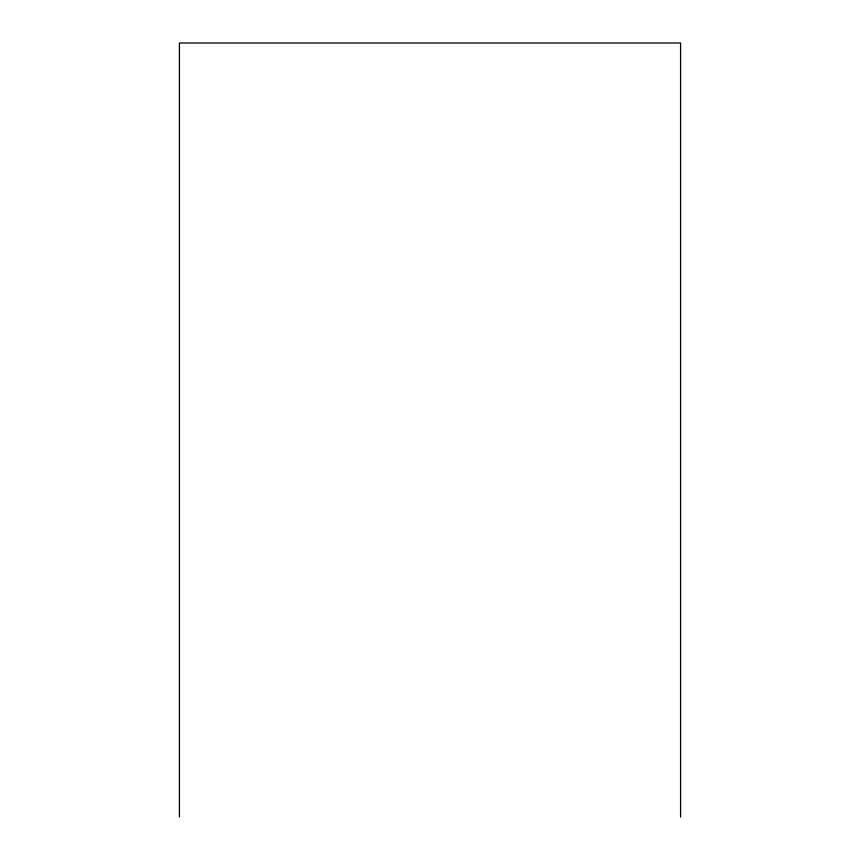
<?xml version="1.0" encoding="UTF-8"?>
<svg xmlns="http://www.w3.org/2000/svg" width="860" height="860" viewBox="0 0 860 860"><rect width="100%" height="100%" fill="white"/><g stroke="black" fill="none" stroke-linecap="round" stroke-linejoin="round"><path stroke-width="1.29" d="M680.582 817L680.582 43L179.417 43L179.417 817"/></g></svg>
